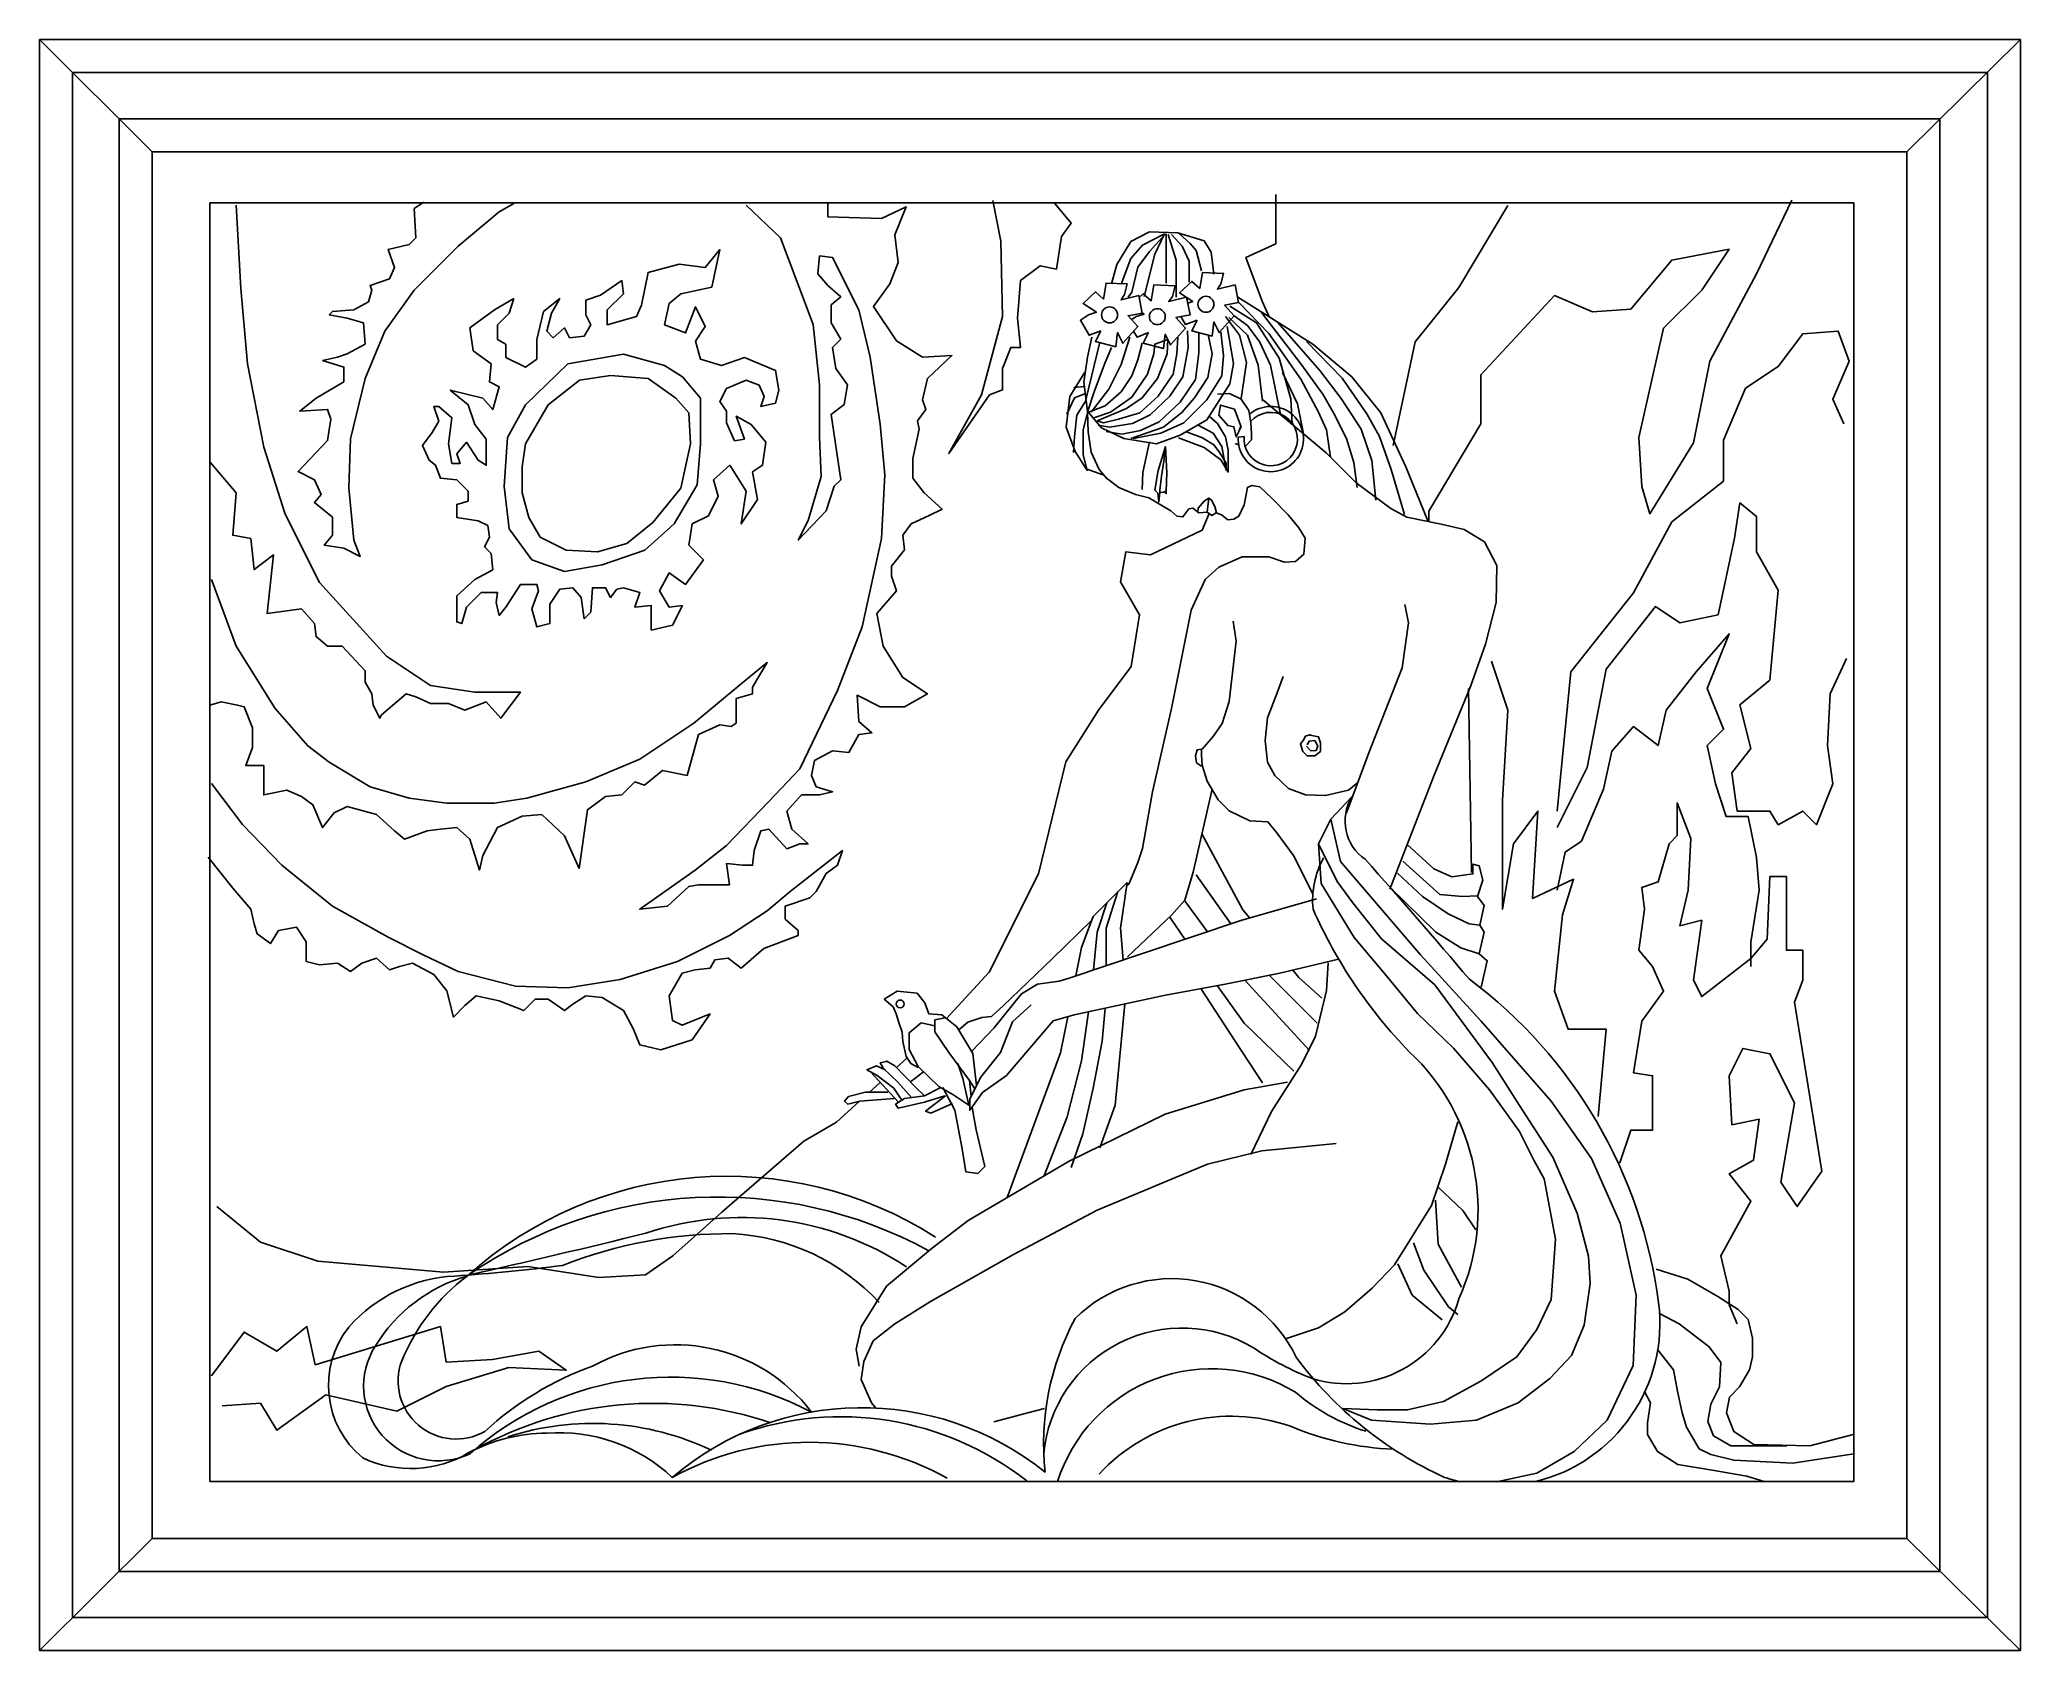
# Model space of a CAD drawing. Extents: x 1024 to 1624, y 1777 to 2265.
import ezdxf

# ---------------------------------------------------------------- set-up
doc = ezdxf.new("R2010")
doc.units = 0
doc.header["$MEASUREMENT"] = 0
for name, color, linetype in [('3', 3, 'CONTINUOUS'), ('4', 4, 'CONTINUOUS'), ('7', 7, 'CONTINUOUS')]:
    doc.layers.add(name, color=color, linetype=linetype)

msp = doc.modelspace()

# ---------------------------------------------------------------- linework, layer by layer
at = {"layer": '3'}
msp.add_lwpolyline([(1075.23, 1827.97), (1573.17, 1827.97), (1573.17, 2215.34), (1075.23, 2215.34)], close=True, dxfattribs=at)
for points in [[(1083.16, 2214.58), (1084.64, 2189.35), (1086.63, 2166.59), (1091.58, 2141.35), (1098.01, 2121.07), (1108.41, 2100.29), (1128.71, 2078.02), (1142.08, 2069.12), (1155.45, 2067.14), (1169.31, 2067.14), (1163.37, 2059.22), (1158.91, 2064.17), (1152.48, 2061.69), (1147.53, 2063.67), (1142.08, 2063.67), (1137.62, 2065.65), (1134.65, 2066.64), (1127.23, 2060.21), (1126.73, 2059.22), (1124.75, 2063.18), (1124.25, 2066.64), (1122.27, 2070.1), (1122.27, 2073.57), (1115.34, 2080.99), (1110.89, 2080.99), (1107.42, 2083.96), (1106.93, 2087.92), (1102.96, 2092.37), (1092.57, 2090.89), (1094.55, 2108.7), (1088.61, 2104.24), (1087.62, 2113.65), (1082.17, 2114.64), (1083.16, 2127.5), (1075.24, 2136.9)], [(1140.1, 2215.57), (1137.13, 2213.59), (1137.62, 2204.69), (1135.64, 2202.71), (1129.21, 2201.22), (1131.19, 2195.78), (1129.7, 2192.32), (1123.76, 2190.34), (1124.25, 2188.85), (1123.26, 2185.39), (1118.81, 2182.92), (1112.37, 2182.42), (1111.38, 2181.43), (1116.83, 2180.44), (1121.78, 2178.96), (1122.27, 2172.52), (1116.83, 2169.56), (1113.86, 2168.57), (1109.4, 2167.58), (1115.84, 2165.6), (1115.84, 2161.14), (1107.42, 2156.2), (1102.47, 2152.24), (1110.89, 2152.73), (1111.88, 2149.76), (1110.89, 2143.33), (1101.97, 2133.93), (1106.93, 2131.46), (1108.91, 2127), (1106.93, 2124.53), (1112.37, 2120.08), (1112.37, 2114.64), (1109.9, 2111.67), (1115.84, 2110.68), (1120.79, 2108.2), (1118.81, 2113.15), (1117.32, 2128.98), (1117.82, 2143.83), (1122.27, 2162.13), (1128.22, 2176.48), (1137.13, 2188.85), (1150.5, 2202.21), (1162.87, 2212.6), (1167.33, 2215.08)], [(1237.64, 2214.58), (1248.04, 2204.69), (1257.94, 2178.46), (1259.92, 2160.16), (1259.92, 2144.32), (1260.41, 2132.45), (1256.45, 2119.09), (1253.48, 2113.15), (1261.9, 2122.06), (1264.38, 2129.48), (1266.36, 2131.46), (1263.39, 2151.25), (1267.35, 2154.22), (1268.34, 2160.16), (1264.87, 2165.1), (1263.88, 2171.54), (1266.36, 2174.01), (1263.39, 2178.96), (1263.39, 2184.4), (1266.36, 2186.87), (1262.39, 2190.34), (1259.42, 2193.8), (1259.92, 2199.24), (1263.88, 2198.75), (1271.8, 2182.92), (1275.27, 2168.57), (1278.24, 2148.28), (1279.72, 2132.94), (1278.73, 2113.65), (1272.79, 2086.93), (1265.37, 2067.63), (1253.98, 2043.88), (1244.57, 2033.99), (1231.7, 2020.63), (1222.29, 2013.2), (1208.92, 2003.8), (1205.46, 2001.33), (1213.87, 2002.32), (1220.31, 2008.26), (1223.28, 2008.75), (1228.73, 2008.75), (1232.69, 2008.75), (1231.7, 2015.18), (1236.65, 2014.69), (1239.62, 2014.69), (1240.11, 2019.14), (1242.09, 2025.08), (1244.57, 2025.57), (1250.02, 2019.64), (1253.98, 2021.12), (1256.45, 2021.12), (1251.5, 2025.57), (1250.02, 2031.02), (1254.47, 2035.96), (1259.92, 2035.96), (1263.88, 2036.95), (1258.93, 2038.44), (1257.44, 2041.9), (1258.43, 2046.36), (1263.88, 2049.32), (1268.83, 2048.83), (1271.8, 2054.27), (1275.76, 2054.77), (1271.8, 2058.23), (1271.31, 2066.15), (1278.24, 2062.68), (1285.67, 2062.68), (1292.6, 2066.64), (1285.17, 2071.59), (1279.23, 2080.99), (1277.25, 2090.89), (1283.19, 2097.81), (1281.7, 2102.27), (1281.7, 2105.23), (1285.67, 2110.18), (1285.17, 2114.64), (1287.65, 2118.1), (1293.09, 2120.57), (1297.05, 2122.55), (1291.61, 2127.5), (1288.14, 2131.95), (1288.14, 2137.89), (1290.12, 2146.8), (1289.63, 2149.27), (1292.1, 2152.73), (1291.11, 2155.7), (1292.6, 2162.13), (1300.02, 2169.06), (1291.11, 2168.57), (1283.19, 2173.51), (1276.26, 2183.9), (1281.21, 2190.83), (1283.69, 2197.26), (1282.7, 2205.68), (1286.16, 2214.09), (1278.73, 2210.62), (1262.39, 2211.12), (1262.39, 2215.57)], [(1312.4, 2216.07), (1314.88, 2203.7), (1315.37, 2180.94), (1308.94, 2157.19), (1299.03, 2139.37), (1311.41, 2157.19), (1315.37, 2158.67), (1315.37, 2165.1), (1317.85, 2171.54), (1320.82, 2171.54), (1319.83, 2180.44), (1320.82, 2191.82), (1326.76, 2196.27), (1331.71, 2195.28), (1333.2, 2205.18), (1336.17, 2209.14), (1331.22, 2215.08)], [(1396.13, 2180.8), (1394.03, 2185.59), (1389.07, 2198.81), (1398.16, 2202.95), (1398.16, 2217.82)], [(1468.44, 2214.51), (1453.56, 2189.73), (1440.33, 2173.2), (1433.72, 2141.8)], [(1444.47, 2118.72), (1444.47, 2121.97), (1460.18, 2148.41), (1460.18, 2163.28), (1482.5, 2187.25), (1494.08, 2182.29), (1505.65, 2183.12), (1518.06, 2197.99), (1535.42, 2201.29), (1527.15, 2188.9), (1515.58, 2177.33), (1508.13, 2144.28), (1508.96, 2129.41), (1511.44, 2121.14), (1524.67, 2142.63), (1529.63, 2167.42), (1543.69, 2193.86), (1554.44, 2216.17)], [(1348.32, 2190.75), (1349.92, 2196.63), (1354.21, 2203.59), (1359.83, 2206.53), (1368.4, 2206.26), (1376.43, 2203.86), (1378.57, 2200.38), (1379.37, 2193.69)], [(1351.3, 2190.72), (1354.24, 2198.48), (1357.72, 2202.5), (1364.42, 2205.97)], [(1364.68, 2205.97), (1359.86, 2200.62), (1356.38, 2195.81), (1354.51, 2188.32), (1353.44, 2186.71)], [(1364.42, 2205.97), (1361.47, 2199.82), (1358.26, 2186.98)], [(1364.95, 2205.97), (1364.95, 2190.99)], [(1365.49, 2205.71), (1367.9, 2197.95), (1367.9, 2190.72), (1367.9, 2186.71)], [(1366.56, 2205.71), (1369.77, 2202.23), (1371.91, 2197.68), (1371.91, 2191.26)], [(1368.97, 2205.97), (1372.18, 2203.03), (1374.05, 2200.89), (1375.66, 2194.74)], [(1167.36, 2186.33), (1161.42, 2182.87), (1153.99, 2177.42), (1154.98, 2170.5), (1160.43, 2166.54), (1159.94, 2161.1), (1162.91, 2159.61), (1160.93, 2152.68), (1157.96, 2156.15), (1148.05, 2158.62), (1153.5, 2154.17), (1155.48, 2148.23), (1158.95, 2143.78), (1158.95, 2135.86), (1156.47, 2137.35), (1153, 2142.79), (1150.03, 2139.32), (1151.02, 2136.36), (1148.55, 2136.36), (1147.56, 2142.29), (1148.55, 2150.21), (1144.59, 2153.67), (1143.1, 2153.67), (1144.59, 2149.22), (1142.61, 2145.76), (1139.64, 2141.8), (1141.62, 2137.35), (1143.6, 2135.86), (1145.08, 2131.9), (1150.03, 2131.41), (1153.5, 2127.94), (1153.5, 2124.98), (1150.03, 2123.99), (1150.03, 2120.03), (1156.47, 2119.04), (1159.44, 2117.55), (1159.94, 2114.09), (1158.45, 2111.12), (1160.43, 2109.14), (1160.93, 2104.2), (1155.48, 2101.23), (1150.03, 2096.28), (1150.03, 2088.36), (1151.52, 2087.87), (1153, 2092.82), (1157.46, 2097.27), (1162.41, 2097.27), (1161.92, 2094.3), (1162.91, 2090.34), (1164.89, 2092.82), (1169.34, 2099.74), (1174.29, 2099.74), (1174.79, 2097.76), (1172.81, 2092.32), (1174.29, 2086.88), (1178.26, 2087.87), (1178.26, 2093.8), (1181.23, 2098.26), (1185.19, 2098.75), (1187.66, 2095.78), (1188.65, 2089.35), (1190.63, 2091.33), (1191.13, 2098.75), (1195.09, 2098.75), (1196.58, 2095.78), (1198.56, 2098.26), (1200.54, 2098.75), (1205.49, 2097.27), (1204, 2092.82), (1208.95, 2093.31), (1208.95, 2085.89), (1215.39, 2087.37), (1218.36, 2093.31), (1214.4, 2092.82), (1211.43, 2097.76), (1214.4, 2103.21), (1219.35, 2099.74), (1224.8, 2107.16), (1220.34, 2111.62), (1221.33, 2118.05), (1226.28, 2120.52), (1229.25, 2126.46), (1227.77, 2131.41), (1232.72, 2135.86), (1237.67, 2127.94), (1236.19, 2118.05), (1241.14, 2125.47), (1239.65, 2133.88), (1242.62, 2135.86), (1243.61, 2142.79), (1239.16, 2148.23), (1234.7, 2150.7), (1237.18, 2143.78), (1234.2, 2143.28), (1231.73, 2148.73), (1231.73, 2152.19), (1229.75, 2155.16), (1231.73, 2159.12), (1237.67, 2161.59), (1241.63, 2160.11), (1243.12, 2156.64), (1242.13, 2153.67), (1246.58, 2154.66), (1247.57, 2158.62), (1246.58, 2164.56), (1237.18, 2168.52), (1230.24, 2166.04), (1223.81, 2168.02), (1222.32, 2173.46), (1225.29, 2177.92), (1222.32, 2183.85), (1219.35, 2175.94), (1212.91, 2178.41), (1214.4, 2184.84), (1217.87, 2187.81), (1227.27, 2189.79), (1229.75, 2201.17), (1225.29, 2195.73), (1217.37, 2196.72), (1207.96, 2194.25), (1205.98, 2184.35), (1204.5, 2180.89), (1195.58, 2178.41), (1195.58, 2182.87), (1200.54, 2187.81), (1200.04, 2191.77), (1193.6, 2187.32), (1189.15, 2185.83), (1189.15, 2181.38), (1190.63, 2178.41), (1188.65, 2174.95), (1184.2, 2174.45), (1182.71, 2177.42), (1179.25, 2174.45), (1177.27, 2176.43), (1178.75, 2181.88), (1181.23, 2186.33), (1176.28, 2182.37), (1174.29, 2173.96), (1174.29, 2168.02), (1170.83, 2165.55), (1164.89, 2168.52), (1164.89, 2172.47), (1162.41, 2173.96), (1162.41, 2178.41), (1165.88, 2181.88), (1167.36, 2186.33)], [(1345.11, 2176.57), (1341.62, 2175.23), (1338.95, 2179.78), (1341.36, 2181.38), (1343.77, 2182.19), (1339.75, 2184.86), (1343.5, 2188.34), (1345.91, 2186.2), (1346.71, 2191.01), (1353.14, 2190.75), (1352.33, 2187.54), (1351.26, 2185.93), (1356.62, 2187.27), (1357.69, 2181.92), (1353.4, 2181.12), (1356.35, 2177.9), (1351.8, 2172.82), (1350.19, 2176.03), (1349.66, 2171.75), (1343.5, 2173.36), (1345.11, 2176.57)], [(1356.74, 2186.67), (1357.96, 2187.8), (1360.37, 2185.66), (1361.17, 2190.48), (1367.59, 2190.21), (1366.79, 2187), (1365.72, 2185.4), (1371.08, 2186.73), (1372.15, 2181.38), (1367.86, 2180.58), (1370.81, 2177.37), (1366.26, 2172.29), (1364.65, 2175.5), (1364.11, 2171.22), (1357.96, 2172.82), (1359.56, 2176.03)], [(1371.44, 2184.89), (1372.95, 2185.4), (1368.93, 2188.07), (1372.68, 2191.55), (1375.09, 2189.41), (1375.89, 2194.22), (1382.32, 2193.96), (1381.52, 2190.75), (1380.45, 2189.14), (1385.8, 2190.48), (1386.87, 2185.13), (1382.59, 2184.33), (1385.53, 2181.12), (1380.98, 2176.03), (1379.37, 2179.24), (1378.84, 2174.96), (1372.68, 2176.57), (1374.29, 2179.78)], [(1384.19, 2184.06), (1392.23, 2178.98), (1399.19, 2168.27), (1402.67, 2155.97), (1403.03, 2148.26)], [(1386.6, 2186.73), (1409.36, 2172.55), (1421.14, 2162.66), (1429.98, 2151.69), (1437.47, 2135.37), (1444.16, 2119.05)], [(1387.02, 2185.07), (1395.99, 2175.8), (1405.73, 2161.89), (1410.99, 2152.16), (1413.46, 2146.6), (1414.7, 2138.25)], [(1354.47, 2179.95), (1355.81, 2180.85), (1358.22, 2181.65), (1357.67, 2182.02)], [(1374.29, 2179.78), (1370.81, 2178.44), (1369.38, 2180.86)], [(1387.64, 2156.02), (1389.28, 2166.94), (1387.14, 2175.23), (1382.86, 2180.85)], [(1383.93, 2180.58), (1389.55, 2175.23), (1392.76, 2166.13), (1394.14, 2155.25)], [(1385.53, 2181.12), (1389.55, 2178.17), (1393.3, 2173.09), (1396.51, 2166.13), (1399.5, 2151.21)], [(1393.83, 2182.13), (1405.73, 2166.53), (1412.38, 2157.41), (1415.63, 2151.7), (1419.49, 2143.97), (1421.81, 2136.71), (1422.74, 2129.14)], [(1398.62, 2179.2), (1411.45, 2164.52), (1417.95, 2156.02), (1423.98, 2146.75), (1427.22, 2137.33), (1428.46, 2125.27)], [(1342.43, 2174.69), (1341.09, 2168.54), (1340.02, 2161.05), (1341.09, 2152.22), (1345.37, 2147.14), (1352.07, 2143.93), (1361.97, 2142.32), (1369.2, 2145), (1377.23, 2149.55), (1384.19, 2160.51), (1385.26, 2166.67), (1383.39, 2177.9)], [(1340.55, 2155.7), (1344.84, 2173.09)], [(1357.69, 2172.82), (1356.35, 2167.74), (1354.48, 2162.92), (1351.26, 2158.11), (1346.44, 2153.83), (1341.36, 2151.95)], [(1342.16, 2151.95), (1347.51, 2158.91), (1351.26, 2166.4), (1353.94, 2174.69)], [(1365.45, 2173.89), (1361.44, 2172.55), (1361.17, 2169.61), (1359.3, 2163.46), (1354.48, 2156.5), (1348.05, 2151.95), (1342.7, 2150.08)], [(1368.4, 2174.69), (1368.13, 2169.61), (1367.06, 2163.46), (1362.51, 2156.77), (1356.89, 2151.69), (1350.46, 2149.81), (1345.91, 2148.74), (1344.03, 2149.28)], [(1344.03, 2149.28), (1352.87, 2153.02), (1357.69, 2156.23), (1362.24, 2162.12), (1365.19, 2169.61), (1365.45, 2173.89)], [(1371.34, 2176.57), (1371.61, 2171.48), (1370, 2162.66), (1365.99, 2156.77), (1360.1, 2151.15), (1354.74, 2148.48), (1347.78, 2147.41), (1344.3, 2147.94)], [(1374.82, 2175.76), (1374.82, 2169.88), (1373.75, 2161.85), (1369.2, 2154.9), (1362.78, 2149.01), (1357.15, 2146.33), (1351.53, 2145.26), (1346.71, 2146.07)], [(1354.21, 2143.93), (1364.11, 2147.41), (1369.74, 2151.95), (1373.48, 2156.23), (1377.5, 2162.39), (1378.84, 2169.61), (1377.77, 2174.96)], [(1355.01, 2143.93), (1363.31, 2145.53), (1370.27, 2148.74), (1377.23, 2155.7), (1381.78, 2162.92), (1382.32, 2169.08), (1381.52, 2176.3)], [(1359.56, 2176.03), (1356.08, 2174.69), (1355.05, 2176.45)], [(1407.43, 2173.33), (1418.26, 2162.2), (1425.68, 2151.39), (1429.54, 2144.59), (1433.1, 2134.55), (1437.12, 2120.95)], [(1483.33, 2031.08), (1487.46, 2073.22), (1506.48, 2097.18), (1518.06, 2118.66), (1533.77, 2131.06), (1533.77, 2143.45), (1540.38, 2159.15), (1550.3, 2165.76), (1557.75, 2175.68), (1568.49, 2176.5), (1571.8, 2167.42), (1566.84, 2155.85), (1570.15, 2148.41)], [(1165.88, 2116.56), (1164.39, 2129.43), (1165.38, 2144.27), (1170.83, 2154.17), (1183.7, 2166.54), (1200.54, 2169.51), (1212.91, 2166.04), (1218.36, 2162.58), (1223.81, 2156.15), (1223.81, 2142.29), (1222.82, 2129.92), (1215.89, 2118.05), (1206.97, 2110.13), (1194.1, 2105.68), (1182.71, 2103.7), (1172.81, 2107.16), (1165.88, 2116.56)], [(1341.09, 2151.95), (1343.23, 2158.37), (1346.44, 2166.94), (1348.32, 2171.48)], [(1170.83, 2142.29), (1177.76, 2154.17), (1187.17, 2161.59), (1196.58, 2163.07), (1207.96, 2162.08), (1216.38, 2156.15), (1220.34, 2151.69), (1220.84, 2142.29), (1217.87, 2128.93), (1209.45, 2118.54), (1201.53, 2112.11), (1192.61, 2109.64), (1183.21, 2110.13), (1175.28, 2114.09), (1171.82, 2120.03), (1169.84, 2127.45), (1169.84, 2135.37), (1169.84, 2135.37), (1170.83, 2142.29)], [(1340.29, 2163.99), (1335.71, 2156.64), (1334.62, 2147.33), (1337.36, 2140.03), (1340.64, 2134.74), (1345.76, 2132.91)], [(1400.17, 2163.9), (1404.65, 2154.48), (1406.66, 2144.9)], [(1340.46, 2157.55), (1337.17, 2156.27), (1334.8, 2151.35)], [(1340.64, 2155.54), (1337.9, 2150.98), (1337.17, 2144.59), (1336.81, 2139.66)], [(1340.1, 2159.74), (1336.99, 2159.38)], [(1380.49, 2157.36), (1384.14, 2157.54), (1387.61, 2155.9), (1389.99, 2152.43), (1390.53, 2148.78), (1390.72, 2145.31), (1390.72, 2143.49), (1388.89, 2141.48), (1388.85, 2141.49)], [(1380.85, 2150.97), (1383.59, 2147.87), (1385.42, 2147.5), (1386.15, 2144.4), (1387.61, 2147.5), (1385.6, 2152.8), (1381.4, 2154.07), (1380.85, 2150.97)], [(1394.08, 2155.72), (1413.41, 2139.62), (1422.51, 2130.53), (1432.95, 2122.77), (1437.77, 2120.09), (1448.21, 2117.95), (1455.17, 2116.35), (1461.33, 2112.6), (1465.12, 2105.49), (1464.85, 2094.26), (1461.62, 2081.65), (1457.07, 2068.81), (1446.07, 2041.97), (1432.69, 2007.46)], [(1341.01, 2151.35), (1339.73, 2146.6), (1339.73, 2139.12), (1341.01, 2134.19)], [(1341.13, 2151.91), (1341.25, 2145.96), (1342.22, 2139.83), (1344.59, 2134.53), (1346.82, 2131.89), (1350.59, 2129.1), (1355.61, 2127.01), (1359.62, 2125.97), (1366.34, 2122), (1368.15, 2120.46), (1369.97, 2120.18), (1371.82, 2122.63), (1371.82, 2122.63), (1373, 2122.82), (1374.77, 2121.45), (1377.33, 2121.64), (1378.7, 2120.66), (1380.08, 2121.45), (1381.65, 2120.86), (1383.62, 2119.28), (1385.39, 2119.48), (1386.96, 2120.46), (1388.54, 2123.81), (1389.52, 2129.11), (1390.9, 2129.7), (1393.26, 2129.31), (1396.99, 2125.77), (1401.91, 2120.86), (1405.06, 2116.93), (1407.03, 2113.78), (1406.63, 2108.87), (1404.08, 2106.7), (1400.73, 2106.51), (1396.01, 2108.08), (1387.95, 2108.08), (1380.87, 2104.94), (1376.74, 2101.23), (1372.53, 2091.9), (1366.51, 2062.13), (1360.79, 2036.87), (1357.78, 2019.73), (1356.28, 2015.52), (1353.57, 2008.9), (1352.89, 2008.24)], [(1368.67, 2144.19), (1376.43, 2141.25), (1381.52, 2137.51), (1383.66, 2133.76), (1383.66, 2140.45), (1382.86, 2144.46), (1380.45, 2148.48), (1378.04, 2150.62)], [(1357.66, 2128.52), (1357.84, 2133.63), (1359.85, 2142.94)], [(1370.81, 2146.07), (1375.89, 2144.19), (1379.37, 2142.05), (1380.98, 2139.91), (1383.12, 2136.44), (1383.12, 2134.56)], [(1374.56, 2147.94), (1379.11, 2145.53), (1381.78, 2141.52), (1383.12, 2134.3)], [(1386.87, 2142.07), (1385.79, 2142.39)], [(1386.71, 2144.34), (1388.62, 2144.6)], [(1364.68, 2141.57), (1362.54, 2134.26), (1361.53, 2128.29), (1362.4, 2127.42), (1362.67, 2124.74), (1362.95, 2127.61), (1362.95, 2128.34), (1363.5, 2132.53), (1364.23, 2137.1), (1364.68, 2141.57)], [(1364.68, 2141.57), (1365.09, 2133.59), (1364.95, 2127.96), (1364.95, 2127.22), (1364.75, 2127.62), (1364.62, 2127.89), (1363.95, 2127.62), (1363.01, 2127.69), (1363.01, 2127.82)], [(1374.49, 2121.69), (1374.61, 2122.85), (1376.55, 2125.06), (1377.87, 2125.91), (1378.68, 2125.31), (1379.64, 2123.34), (1380.13, 2121.41)], [(1377.87, 2125.91), (1377.47, 2122.57), (1377.33, 2121.64)], [(1483.33, 2026.12), (1492.42, 2044.3), (1498.21, 2074.05), (1513.1, 2093.05), (1520.54, 2088.09), (1532.11, 2090.57), (1537.07, 2113.71), (1538.73, 2124.45), (1543.69, 2120.32), (1543.69, 2109.58), (1550.3, 2098.01), (1547.82, 2070.74), (1538.73, 2063.3), (1542.04, 2050.08), (1536.25, 2042.65), (1537.9, 2031.08), (1547.82, 2031.08), (1550.3, 2026.95), (1557.75, 2031.08), (1561.88, 2026.95), (1566.84, 2039.34), (1565.19, 2050.91), (1566.01, 2066.61), (1570.98, 2077.35)], [(1298.36, 1968.23), (1311.34, 1982.33), (1326.22, 2012.07), (1334.49, 2045.95), (1344.42, 2061.65), (1354.34, 2074.87), (1356.82, 2090.57), (1351.03, 2100.49), (1352.68, 2109.58), (1360.13, 2108.75), (1375.84, 2116.19), (1377.97, 2121.18)], [(1075.73, 2101.28), (1083.16, 2080.99), (1095.04, 2062.19), (1104.94, 2050.81), (1111.38, 2045.86), (1123.76, 2038.44), (1135.64, 2034.98), (1147.03, 2033.49), (1161.39, 2033.49), (1171.29, 2034.98), (1189.12, 2039.92), (1205.46, 2046.85), (1221.79, 2057.74), (1236.15, 2069.61), (1244.08, 2076.04), (1239.62, 2068.62), (1239.62, 2066.64), (1234.67, 2065.16), (1234.67, 2057.74), (1233.18, 2056.75), (1229.72, 2057.24), (1223.28, 2054.27), (1219.81, 2041.9), (1212.39, 2043.39), (1206.94, 2038.93), (1203.97, 2039.92), (1200.01, 2035.96), (1195.06, 2035.47), (1189.61, 2031.51), (1187.14, 2013.7), (1182.68, 2023.6), (1175.75, 2030.03), (1169.81, 2029.53), (1162.38, 2026.07), (1157.92, 2017.66), (1156.93, 2013.2), (1153.96, 2022.61), (1150, 2026.07), (1145.05, 2025.57), (1141.09, 2025.08), (1134.16, 2022.61), (1131.19, 2025.08), (1125.74, 2030.03), (1116.83, 2032.5), (1112.87, 2030.52), (1109.4, 2026.07), (1106.43, 2033), (1102.96, 2035.47), (1098.51, 2037.45), (1091.58, 2035.96), (1091.58, 2044.87), (1086.13, 2044.87), (1088.11, 2050.31), (1088.11, 2056.25), (1085.63, 2062.68), (1083.65, 2063.18), (1078.7, 2064.17), (1075.24, 2063.18)], [(1385.17, 2088.6), (1386.07, 2082.58), (1383.96, 2064.24), (1381.86, 2057.62), (1379.15, 2053.71), (1375.84, 2049.8)], [(1437.25, 2093.69), (1438.33, 2088.07), (1436.45, 2074.43), (1426.28, 2048.75), (1419.58, 2030.55)], [(1483.33, 2007.12), (1485.81, 2018.68), (1490.77, 2021.99), (1497.38, 2037.69), (1499.87, 2049.26), (1506.48, 2056.69), (1513.92, 2050.91), (1516.4, 2061.65), (1525.5, 2073.22), (1535.42, 2084.79), (1528.81, 2068.26), (1533.77, 2055.87), (1528.81, 2050.91), (1531.29, 2039.34), (1534.59, 2029.43), (1541.21, 2029.43), (1543.69, 2017.03), (1544.52, 2007.12), (1542.04, 1991.42), (1542.04, 1983.98)], [(1463.48, 2076.52), (1468.44, 2061.65), (1466.79, 2034.38), (1466.79, 2001.33), (1470.1, 2021.16), (1477.54, 2031.08), (1475.89, 2004.64), (1488.29, 2010.42), (1484.98, 1999.68), (1482.5, 1976.54), (1486.64, 1964.98), (1498.21, 1964.98), (1495.73, 1938.53)], [(1400.34, 2071.88), (1398.52, 2066.94), (1395.56, 2059.36), (1394.9, 2052.44), (1395.56, 2045.85), (1397.87, 2041.9), (1401.99, 2037.94), (1407.1, 2035.97), (1413.2, 2035.8), (1420.12, 2037.45), (1422.93, 2039.76)], [(1456.48, 2068.25), (1457.39, 2012.49)], [(1408.58, 2054.09), (1411.06, 2053.6), (1411.71, 2051.78), (1411.71, 2049.15), (1409.9, 2047.83), (1407.59, 2047.83), (1406.27, 2049.15), (1405.61, 2051.45), (1406.44, 2052.44), (1407.1, 2053.76), (1408.75, 2054.25)], [(1407.43, 2050.79), (1408.75, 2049.31), (1410.4, 2049.48), (1410.89, 2050.79), (1409.9, 2052.44), (1408.25, 2052.28), (1407.59, 2051.12)], [(1375.61, 2044.7), (1374.12, 2045.69), (1373.79, 2047.83), (1374.29, 2049.64), (1375.61, 2049.81), (1375.61, 2048.16), (1375.84, 2044.99)], [(1375.84, 2044.99), (1377.34, 2040.18), (1380.65, 2034.46), (1383.96, 2031.16), (1390.28, 2028.15), (1395.7, 2027.85), (1398.41, 2024.54), (1403.52, 2017.62), (1409.35, 2005.98)], [(1075.73, 2039.43), (1085.14, 2027.06), (1097.02, 2014.69), (1112.37, 2002.32), (1129.21, 1992.92), (1140.1, 1987.48), (1150.5, 1982.53), (1167.83, 1978.08), (1183.67, 1977.58), (1199.51, 1980.05), (1216.84, 1985.5), (1232.69, 1993.41), (1244.08, 2000.84), (1251.01, 2006.77), (1266.85, 2019.14), (1265.37, 2014.69), (1261.9, 2012.22), (1258.93, 2006.77), (1256.95, 2004.79), (1249.52, 2002.32), (1249.52, 1998.36), (1253.48, 1994.9), (1253.48, 1993.41), (1243.08, 1989.46), (1236.15, 1983.52), (1232.19, 1986.49), (1228.23, 1985.99), (1226.75, 1983.52), (1222.29, 1983.02), (1218.33, 1982.03), (1214.37, 1975.11), (1215.36, 1967.69), (1218.33, 1966.2), (1224.27, 1968.67), (1226.75, 1969.66), (1221.3, 1961.75), (1211.89, 1958.78), (1205.46, 1960.26), (1203.47, 1965.21), (1200.5, 1970.65), (1194.07, 1974.61), (1189.12, 1975.11), (1185.16, 1972.63), (1182.68, 1970.65), (1177.73, 1974.12), (1173.77, 1974.12), (1170.3, 1970.65), (1162.87, 1973.62), (1155.94, 1975.11), (1152.48, 1972.14), (1149.01, 1968.67), (1147.03, 1976.59), (1143.07, 1981.54), (1136.63, 1985), (1132.67, 1984.01), (1129.7, 1983.02), (1125.74, 1986.49), (1121.28, 1985), (1117.82, 1982.53), (1113.86, 1985), (1108.41, 1984.51), (1104.45, 1985.5), (1104.45, 1991.43), (1101.48, 1995.89), (1096.03, 1994.9), (1093.56, 1990.94), (1089.6, 1993.91), (1088.61, 1996.88), (1087.62, 2001.33), (1082.17, 2007.76), (1074.74, 2017.16)], [(1378.81, 2037.68), (1373.11, 2012.61), (1370.55, 2004.06), (1366.55, 1999.51), (1353.16, 1986.97)], [(1421.19, 2035.37), (1414.77, 2028.68), (1417.71, 2015.84), (1441.94, 1987.58), (1460.22, 1967.57), (1481.55, 1943.2), (1493.74, 1925.8), (1502.45, 1906.22), (1507.24, 1884.47), (1506.37, 1863.15), (1498.53, 1846.62), (1488.52, 1837.05), (1477.2, 1830.52), (1465.01, 1827.91)], [(1418.43, 1850.1), (1427.13, 1846.62), (1444.98, 1845.32), (1458.91, 1846.62), (1471.54, 1851.84), (1481.12, 1859.24), (1487.65, 1866.2), (1491.57, 1875.34), (1493.31, 1887.95), (1492.87, 1896.22), (1489.39, 1909.27), (1481.99, 1926.24), (1471.98, 1941.9), (1463.7, 1954.95), (1446.29, 1978.44), (1430.18, 1992.37), (1421.47, 2003.24), (1416.68, 2009.77), (1411.02, 2021.19), (1414.77, 2028.68)], [(1502.35, 1924.49), (1505.65, 1934.4), (1512.27, 1934.4), (1512.27, 1950.93), (1506.48, 1951.76), (1508.96, 1967.45), (1515.58, 1976.54), (1512.27, 1983.98), (1508.13, 1988.94), (1509.79, 2001.33), (1508.96, 2007.94), (1513.92, 2009.6), (1517.23, 2021.16), (1519.71, 2023.64), (1519.71, 2033.56), (1523.84, 2022.82), (1523.02, 2007.12), (1520.54, 1996.37), (1527.15, 1998.03), (1524.67, 1979.85), (1527.15, 1974.89), (1542.04, 1986.46), (1547, 1992.24), (1547.82, 2011.25), (1552.78, 2011.25), (1552.78, 1988.94), (1557.75, 1988.94), (1557.75, 1979.85), (1555.26, 1973.24), (1559.4, 1947.62), (1563.53, 1922.01), (1556.09, 1911.27), (1551.13, 1918.7), (1555.26, 1942.67), (1547.82, 1957.54), (1539.55, 1959.19), (1535.42, 1950.93), (1536.25, 1936.06), (1544.52, 1937.71), (1542.86, 1925.31), (1535.42, 1921.18), (1542.04, 1912.92), (1532.94, 1896.39), (1535.42, 1885.65), (1535.42, 1881.52), (1537.9, 1875.74)], [(1375.75, 2024.19), (1388.16, 2001.15), (1390.21, 1998.67)], [(1411.02, 2021.19), (1411.82, 2009.15), (1421.91, 1992.8), (1431.05, 1981.93), (1441.06, 1969.74), (1451.95, 1959.3), (1462.83, 1946.69), (1471.98, 1934.07), (1476.33, 1925.37), (1479.38, 1919.71), (1482.86, 1901.44), (1481.55, 1883.17), (1477.2, 1874.03), (1471.1, 1865.76), (1460.22, 1858.37), (1448.9, 1852.28), (1438.02, 1849.67), (1428.87, 1849.67), (1418.43, 1850.1)], [(1437.95, 2020.94), (1445.96, 2013.63), (1451.44, 2011.12), (1457.85, 2012.03), (1457.85, 2015), (1459.68, 2014.54), (1460.82, 2010.2), (1459.22, 2005.17), (1461.28, 2002.43), (1459.91, 1996.49), (1461.28, 1994.43), (1459.68, 1987.8), (1462.19, 1985.75), (1460.36, 1977.75)], [(1373.96, 2011.79), (1384.47, 1996.88)], [(1434.98, 2012.26), (1442.52, 2005.17), (1450.3, 1999.92), (1456.7, 1996.95), (1459.91, 1996.49)], [(1459.22, 2005.4), (1454.65, 2005.17), (1447.78, 2005.86), (1443.67, 2009.52), (1436.58, 2015.91)], [(1410.43, 2004.52), (1387.56, 1997.91), (1357.77, 1987.98), (1335.5, 1980.47), (1332.49, 1979.59), (1325.91, 1978.62), (1321.07, 1975.72), (1312.76, 1965.28), (1305.92, 1958.25)], [(1353.06, 2009.43), (1342.81, 1999.18), (1339.26, 1989.72), (1337.57, 1981.16)], [(1346.75, 1984.26), (1346.75, 1995.63), (1350.32, 2006.69)], [(1353.06, 2009.43), (1351.09, 1995.63), (1351.85, 1985.99)], [(1432.84, 2007.85), (1446.64, 1994.43), (1454.19, 1989.63), (1459.68, 1987.8)], [(1342.86, 1982.95), (1343.99, 1994.45), (1346.95, 2003.32)], [(1365.98, 1998.97), (1370.6, 1992.26)], [(1370.47, 2003.98), (1377.42, 1994.53)], [(1342.36, 1997.99), (1330.4, 1986.35), (1315.65, 1972.21), (1312.04, 1968.9), (1309.03, 1968.6), (1304.82, 1967.1), (1302.06, 1964.77)], [(1324.06, 1972.35), (1318.34, 1967.23), (1314.73, 1957.91), (1308.71, 1950.39), (1305.4, 1943.78), (1305.4, 1940.47), (1309.31, 1945.88), (1316.54, 1950.99), (1330.68, 1967.53), (1337, 1969.34), (1364.69, 1975.35), (1382.74, 1978.66), (1399.3, 1981.97), (1417.16, 1986.25)], [(1413.97, 1985.13), (1413.45, 1976.71), (1410.18, 1962.91), (1405.9, 1954.36), (1396.78, 1940.12), (1390.51, 1927.01)], [(1396.15, 1981.34), (1410.64, 1966.86)], [(1403.25, 1982.92), (1405.12, 1980.66), (1412.09, 1974.36)], [(1279.52, 1974.15), (1283.43, 1976.56), (1289.45, 1975.95), (1291.86, 1972.95), (1293.06, 1969.64), (1296.98, 1969.34), (1301.49, 1965.73), (1306.31, 1957.61), (1307.46, 1947.89)], [(1279.52, 1974.15), (1282.23, 1971.74), (1283.13, 1969.64), (1283.98, 1967.01), (1284.96, 1964.13), (1285.13, 1961.25), (1286.12, 1956.72), (1287.6, 1954.58), (1289.75, 1953.4)], [(1375.43, 1977.32), (1385.8, 1961.34), (1394.08, 1948.73)], [(1380.39, 1978.23), (1388.56, 1966.86), (1403.54, 1952.28)], [(1388.73, 1979.86), (1408.28, 1958.59)], [(1306.98, 1946.94), (1305.3, 1949.48), (1299.08, 1957.91), (1294.87, 1964.23), (1294.87, 1967.83), (1297.88, 1968.44)], [(1335.12, 1968.8), (1332.95, 1957.8), (1316.78, 1914.05)], [(1327.82, 1920.36), (1334.92, 1938.49), (1339.26, 1955.43), (1341.43, 1970.3)], [(1336.1, 1923.11), (1339.65, 1933.36), (1342.81, 1947.16), (1345.57, 1961.34), (1346.45, 1971.39)], [(1352.4, 1972.68), (1349.51, 1942.03), (1344.78, 1929.03)], [(1294.87, 1966.03), (1290.66, 1966.93), (1287.05, 1963.93), (1287.05, 1958.81), (1289.75, 1953.7), (1296.07, 1947.69), (1300.28, 1945.21), (1305.1, 1941.97), (1303.3, 1950.09), (1301.79, 1954.6)], [(1283.23, 1953.41), (1286.27, 1956.17)], [(1279.76, 1952.66), (1277.16, 1953.88), (1274.26, 1952.72), (1277.36, 1950.98), (1282.39, 1947.11), (1284.86, 1943.49)], [(1275.42, 1951.95), (1283.88, 1942.87)], [(1280.07, 1955.23), (1278.32, 1954.85), (1279.29, 1953.11), (1283.55, 1949.05), (1287.78, 1944.29)], [(1280.07, 1955.43), (1282.77, 1953.88), (1288.96, 1947.5), (1291.67, 1944.79)], [(1291.42, 1952.11), (1287.45, 1949.06)], [(1280.65, 1945.95), (1273.88, 1945.95), (1268.65, 1944.6), (1267.49, 1943.25), (1268.46, 1942.28), (1272.13, 1943.25), (1282.58, 1944.02)], [(1401.62, 1948.95), (1388.51, 1946.67), (1364.56, 1939.26), (1335.48, 1925.02), (1304.98, 1907.07), (1294.14, 1898.81), (1280.17, 1887.13), (1272.48, 1874.88), (1271.05, 1868.04), (1271.91, 1862.91)], [(1275.02, 1945.95), (1278.26, 1948.9)], [(1297.86, 1944.79), (1291.67, 1942.86), (1283.74, 1941.12), (1282.97, 1942.28), (1285.67, 1944.02), (1291.67, 1944.79), (1296.7, 1947.31)], [(1298.05, 1944.79), (1292.06, 1940.16), (1293.61, 1939.58), (1300.18, 1942.47)], [(1297.28, 1947.39), (1300.89, 1940.47), (1303.11, 1928.73), (1304.2, 1921.82), (1307.89, 1921.31), (1310.02, 1923.45), (1307.38, 1934.53), (1306.56, 1939), (1306.12, 1941.46)], [(1305.8, 1944.58), (1305.32, 1949.46)], [(1077.34, 1911.27), (1090.57, 1900.53), (1107.93, 1894.74), (1145.97, 1891.44), (1171.6, 1893.09), (1193.1, 1889.78), (1207.16, 1890.61), (1215.43, 1896.39), (1230.31, 1909.61), (1255.11, 1931.1), (1265.04, 1936.88), (1272.01, 1943.21)], [(1453.23, 1936.98), (1449.52, 1924.16), (1445.24, 1911.63), (1434.12, 1893.68), (1427.28, 1886.56), (1419.01, 1879.44), (1411.03, 1874.59), (1401.05, 1871.17)], [(1416.45, 1930.43), (1393.93, 1928.15), (1377.39, 1924.16), (1344.04, 1910.2), (1318.66, 1896.81), (1293.57, 1882.57), (1282.74, 1875.73), (1276.18, 1870.6), (1273.33, 1864.34), (1272.48, 1858.92), (1275.61, 1851.8), (1277.04, 1850.09)], [(1447.32, 1917.2), (1454.81, 1910.11), (1458.76, 1904.2)], [(1446.53, 1913.26), (1447.32, 1899.86), (1454.42, 1886.86)], [(1439.83, 1900.26), (1442.98, 1891.98), (1450.48, 1880.94), (1453.24, 1878.58)], [(1435.09, 1893.95), (1439.43, 1884.49), (1448.5, 1877)], [(1513.33, 1892.3), (1522.91, 1889.26), (1532.06, 1884.04), (1538.15, 1880.12), (1541.2, 1877.08), (1542.5, 1871.42), (1542.5, 1865.76), (1541.63, 1861.85), (1538.59, 1856.63), (1535.54, 1853.58), (1534.67, 1848.8), (1536.84, 1843.14), (1542.94, 1839.23), (1559.92, 1838.79), (1572.98, 1842.27)], [(1514.38, 1878.9), (1520.3, 1875.77), (1529.44, 1868.81), (1532.93, 1864.02), (1532.49, 1856.63), (1529.88, 1851.41), (1529.01, 1846.19), (1530.75, 1841.84), (1535.97, 1838.79), (1552.95, 1838.79)], [(1075.69, 1860.04), (1085.61, 1873.26), (1095.53, 1867.47), (1104.63, 1874.91), (1107.11, 1863.34), (1145.14, 1874.91), (1146.8, 1864.17), (1160.85, 1865), (1174.91, 1867.47), (1183.18, 1861.69), (1165.81, 1862.52), (1146.8, 1856.73), (1131.91, 1849.3), (1110.41, 1854.25), (1095.53, 1843.51), (1090.57, 1851.77), (1078.99, 1850.95)], [(1513.77, 1867.94), (1518.56, 1861.85), (1519.87, 1854.89), (1521.17, 1848.8), (1522.48, 1844.45), (1526.4, 1837.92), (1529.88, 1836.18), (1536.84, 1834.44), (1554.69, 1833.57), (1573.17, 1836.38)], [(1509.86, 1855.02), (1511.59, 1851.84), (1510.72, 1845.75), (1510.72, 1842.27), (1513.77, 1837.05), (1519.87, 1833.13), (1530.31, 1831.39), (1540.76, 1829.65), (1546.04, 1827.97)], [(1312.68, 1846.1), (1322.65, 1848.67), (1328.07, 1850.09)]]:
    msp.add_lwpolyline(points, dxfattribs=at)
for points in [[(1421.19, 2035.37, 0.401597), (1425.18, 2016.52, -0.005919), (1456.77, 1980.13, 8.83606)], [(1412.62, 2016.91, 0.15326), (1409.41, 2001.39, 0.089293), (1438.56, 1958.2, -0.322009), (1453.55, 1883.29, -0.42169), (1409.11, 1859.21, 0.878916)], [(1476.78, 1827.97, 0.383209), (1514.06, 1882.22, 0.202517), (1456.77, 1980.13)], [(1295.06, 1902.02, 0.337298), (1153.17, 1890.24, 0.134045), (1133.36, 1864.56, 0.700727), (1158.53, 1843.16, -0.100522), (1191.19, 1862.96, -0.371494), (1257.47, 1849.04, 28.874637)], [(1153.5, 1890.53, -0.283671), (1293, 1897.88, 2.211175)], [(1277.93, 1882.22, 0.1963), (1233.49, 1903.09, 0.095942), (1182.09, 1893.45, -0.015261), (1149.42, 1890.24, 0.202589), (1117.3, 1874.73, 0.409184), (1121.58, 1835.13, 0.24803), (1153.71, 1836.74, -0.122296), (1177.27, 1842.62, -0.210162), (1215.28, 1829.25, -0.359471), (1328.26, 1830.85, -0.151912), (1337.36, 1877.4, -0.51733), (1404.29, 1865.63, 0.126761), (1449.27, 1829.25, 0.023258), (1453.67, 1827.97, 0.023258)], [(1153.5, 1890.53, 0.004884), (1207.3, 1903.2, -0.230824), (1286.23, 1893.04, 40.627799)], [(1125.39, 1869.05, -0.18848), (1153.17, 1890.24, 1.767254)], [(1327.81, 1836.34, -0.554233), (1391.53, 1868.37, -1.740328)], [(1125.39, 1869.05, 0.752601), (1154.04, 1836.42, -0.313081), (1257.47, 1849.04, -1.326415)], [(1391.53, 1868.37, 0.054415), (1409.11, 1859.21, 0.995462)], [(1332.01, 1827.95, -0.486709), (1404.12, 1855.02, 0.100947), (1425.49, 1843.2, -1.623191)], [(1155.38, 1837.58, -0.212674), (1245.2, 1845.74, -1.620563)], [(1165.45, 1841.55, -0.191178), (1227.23, 1837.47, 1.380391)], [(1235.66, 1842.31, -0.257107), (1322.66, 1828.2, -1.111356)], [(1344.6, 1830.24, -0.2987), (1402.6, 1844.73, 0.090948), (1433.78, 1837.8, -1.055053)], [(1215.28, 1829.25, -0.258746), (1298.6, 1828.96, -3.505556)]]:
    msp.add_lwpolyline(points, format="xyb", dxfattribs=at)
for centre, radius in [((1376.97, 2184.59), 2.42), ((1347.78, 2181.38), 2.42), ((1362.24, 2180.85), 2.42), ((1284.34, 1972.65), 1.2)]:
    msp.add_circle(centre, radius, dxfattribs=at)
for radius, start, end in [(9.89, 176.6604, 130.70086), (8.09, 174.14847, 139.13591), (9.89, 156.55931, 165.03224)]:
    msp.add_arc((1396.61, 2143.77), radius, start, end, dxfattribs=at)
at = {"layer": '4'}
for points in [[(1023.67, 2264.77), (1023.67, 1776.84), (1623.67, 1776.84), (1623.67, 2264.77)], [(1057.73, 1810.75), (1589.25, 1810.75), (1589.25, 2230.82), (1057.73, 2230.82)]]:
    msp.add_lwpolyline(points, close=True, dxfattribs=at)
for points in [[(1023.67, 2264.77), (1057.73, 2230.82)], [(1623.67, 2264.77), (1589.25, 2230.82)], [(1023.67, 1776.84), (1057.73, 1810.75)], [(1623.67, 1776.84), (1589.25, 1810.75)]]:
    msp.add_lwpolyline(points, dxfattribs=at)
at = {"layer": '7'}
for points in [[(1033.67, 2254.77), (1033.67, 1786.84), (1613.67, 1786.84), (1613.67, 2254.77)], [(1047.73, 1800.75), (1599.25, 1800.75), (1599.25, 2240.82), (1047.73, 2240.82)]]:
    msp.add_lwpolyline(points, close=True, dxfattribs=at)

doc.saveas('drawing.dxf')
